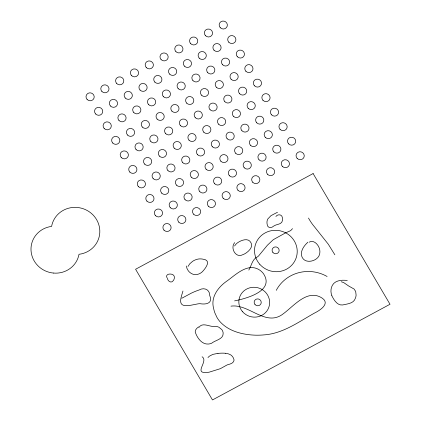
<?xml version="1.0" encoding="UTF-8"?>
<svg xmlns="http://www.w3.org/2000/svg" width="421" height="421" viewBox="0 0 421 421"><rect width="100%" height="100%" fill="white"/><g stroke="black" fill="none" stroke-linecap="round" stroke-linejoin="round"><path stroke-width="0.63" d="M182.961 291.016C180.683 298.789 177.073 307.309 189.318 305.409A29.796 28.702 17.5 0 0 191.276 305.162L198.133 303.83A20.034 19.298 17.5 0 1 200.007 303.688C206.264 304.799 213.184 303.257 209.726 295.479C209.911 289.516 203.975 287.08 199.175 289.964A65.097 62.697 17.5 0 0 191.302 293.163L181.819 298.242M188.045 266.44L189.724 263.835L192.565 261.362A16.535 15.924 17.5 0 1 195.707 259.752L197.181 259.278A11.977 11.535 17.5 0 1 200.785 258.904L201.222 258.931A13.888 13.377 17.5 0 1 203.059 259.194C211.868 260.204 205.559 268.356 202.327 271.75A11.683 11.251 17.5 0 1 198.886 273.955C195.897 275.323 192.25 274.629 189.845 272.424A10.599 10.209 17.5 0 1 188.119 270.535L186.935 268.335L186.429 265.988M292.516 228.65L290.658 230.634L286.701 232.381A19.503 18.787 17.5 0 0 285.47 232.929L274.06 239.244A21.324 20.54 17.5 0 0 272.845 240.07L267.419 245.217L258.673 255.836A16.572 15.961 17.5 0 1 257.668 256.726C252.084 259.225 251.632 265.483 248.816 270.072M198.959 327.375C202.911 321.539 210.258 327.733 215.994 326.349A9.278 8.936 17.5 0 1 218.967 327.28L221.746 329.527A6.847 6.594 17.5 0 1 222.451 330.648L222.625 331.027A7.667 7.383 17.5 0 1 223.162 333.048C223.583 339.347 215.468 340.036 211.621 343.236A10.514 10.125 17.5 0 1 210.816 343.536A10.909 10.509 17.5 0 1 208.158 344.052C201.601 344.446 197.012 337.531 195.26 332.106A4.757 4.584 17.5 0 1 195.728 329.817L196.823 328.327L198.665 326.87M234.634 245.959L235.339 244.954A12.488 12.03 17.5 0 1 237.449 242.859C241.075 240.223 248.401 237.339 250.974 242.785A7.12 6.857 17.5 0 1 251.484 244.359L251.595 245.559A5.415 5.215 17.5 0 1 251.453 246.701L250.521 248.748L248.748 250.79A25.844 24.892 17.5 0 1 247.906 251.569L246.748 252.511A15.987 15.398 17.5 0 1 242.696 254.731C235.639 258.489 229.95 247.801 234.692 242.622M307.898 242.191C304.204 245.627 300.352 250.474 301.668 255.852A9.446 9.099 17.5 0 0 302.441 257.815C306.046 264.183 317.634 261.057 319.486 254.621A11.23 10.814 17.5 0 0 318.718 246.817L318.508 246.438A13.414 12.919 17.5 0 0 317.681 245.122C315.95 242.449 312.277 240.138 309.219 242.143M275.897 216.441C277.781 213.842 282.133 214.284 282.433 217.789A7.61 7.331 17.5 0 1 282.538 220.294C282.049 224.793 276.581 223.914 273.766 226.035C271.345 228.498 267.077 228.061 267.098 223.993A9.888 9.525 17.5 0 1 266.967 222.541L267.009 221.593A7.51 7.236 17.5 0 1 267.856 218.925L271.003 215.636L277.492 212.273M234.597 300.889C246.522 298.452 274.887 290.964 263.488 273.713A16.466 15.861 17.5 0 0 260.004 270.293C248.432 262.225 236.465 274.087 227.482 280.654C218.499 286.643 210.463 296.916 213.594 308.298A32.801 31.591 17.5 0 0 214.926 313.024L216.962 317.413A26.77 25.786 17.5 0 0 219.836 321.491C228.708 331.464 242.78 334.753 255.626 335.19A71.238 68.612 17.5 0 0 263.872 334.905C282.87 333.664 298.578 321.944 314.624 312.998C319.639 310.577 330.285 303.83 322.439 298.305C307.872 288.343 294.258 305.609 283.522 313.603C265.951 327.696 249.211 303.462 230.961 306.156M217.946 353.377L212.847 354.387L209.616 356.045A10.336 9.957 17.5 0 0 207.969 357.582M225.461 353.298L228.392 353.84L230.713 354.903A7.046 6.783 17.5 0 1 231.745 355.729L232.339 356.377A8.573 8.257 17.5 0 1 233.323 357.871C235.955 361.744 231.266 364.044 228.066 364.581A14.54 14.004 17.5 0 0 226.756 365.133L220.394 368.659L209.342 372.127A16.987 16.361 17.5 0 1 208.411 372.285A17.719 17.066 17.5 0 1 206.174 372.469C193.602 373.406 208.769 360.939 202.106 356.771M341.284 281.749L343.778 282.628L348.646 285.991L354.056 289.022L355.687 291.464L356.103 295.1A11.883 11.446 17.5 0 1 355.403 298.205C353.677 303.657 347.325 303.83 342.689 304.962C337.205 305.672 333.885 299.82 331.774 295.642M334.853 254.784L328.28 244.196L314.582 226.945A51.862 49.952 17.5 0 1 308.498 218.052M167.069 277.749C165.616 276.05 167.426 274.034 169.31 274.097A6.562 6.32 17.5 0 1 171.4 274.171C173.405 274.355 174.878 276.329 174.31 278.297A6.336 6.099 17.5 0 1 173.273 280.644C171.358 283.759 167.684 281.081 167.363 278.249M347.288 280.497A28.212 27.176 17.5 0 0 344.904 280.27C340.373 279.981 334.827 280.891 332.422 285.217A12.846 12.372 17.5 0 0 331.853 295.61M217.957 353.414A37.111 35.743 17.5 0 1 225.467 353.251M276.25 290.343A36.832 35.475 17.5 0 1 327.106 276.492M313.113 173.563L135.588 269.256L212.484 399.95L390.009 304.257L313.113 173.563M87.105 99.451A4.121 3.968 17.5 0 0 94.036 98.046A4.121 3.968 17.5 0 0 89.189 92.904A4.121 3.968 17.5 0 0 87.105 99.451M101.903 91.478A4.121 3.968 17.5 0 0 108.829 90.073A4.121 3.968 17.5 0 0 103.982 84.926A4.121 3.968 17.5 0 0 101.903 91.478M116.696 83.5A4.121 3.968 17.5 0 0 123.627 82.095A4.121 3.968 17.5 0 0 118.775 76.954A4.121 3.968 17.5 0 0 116.696 83.5M131.489 75.527A4.121 3.968 17.5 0 0 138.42 74.122A4.121 3.968 17.5 0 0 133.568 68.981A4.121 3.968 17.5 0 0 131.489 75.527M146.282 67.555A4.121 3.968 17.5 0 0 153.212 66.15A4.121 3.968 17.5 0 0 148.366 61.003A4.121 3.968 17.5 0 0 146.282 67.555M161.08 59.577A4.121 3.968 17.5 0 0 168.005 58.172A4.121 3.968 17.5 0 0 163.159 53.03A4.121 3.968 17.5 0 0 161.08 59.577M175.873 51.604A4.121 3.968 17.5 0 0 182.798 50.199A4.121 3.968 17.5 0 0 177.951 45.052A4.121 3.968 17.5 0 0 175.873 51.604M190.666 43.631A4.121 3.968 17.5 0 0 197.596 42.226A4.121 3.968 17.5 0 0 192.744 37.08A4.121 3.968 17.5 0 0 190.666 43.631M205.459 35.653A4.121 3.968 17.5 0 0 212.389 34.248A4.121 3.968 17.5 0 0 207.542 29.107A4.121 3.968 17.5 0 0 205.459 35.653M220.257 27.681A4.121 3.968 17.5 0 0 227.182 26.276A4.121 3.968 17.5 0 0 222.335 21.129A4.121 3.968 17.5 0 0 220.257 27.681M95.651 113.97A4.121 3.968 17.5 0 0 102.582 112.565A4.121 3.968 17.5 0 0 97.73 107.423A4.121 3.968 17.5 0 0 95.651 113.97M110.444 105.997A4.121 3.968 17.5 0 0 117.375 104.592A4.121 3.968 17.5 0 0 112.528 99.451A4.121 3.968 17.5 0 0 110.444 105.997M125.237 98.025A4.121 3.968 17.5 0 0 132.168 96.62A4.121 3.968 17.5 0 0 127.321 91.473A4.121 3.968 17.5 0 0 125.237 98.025M140.035 90.047A4.121 3.968 17.5 0 0 146.961 88.642A4.121 3.968 17.5 0 0 142.114 83.5A4.121 3.968 17.5 0 0 140.035 90.047M154.828 82.074A4.121 3.968 17.5 0 0 161.759 80.669A4.121 3.968 17.5 0 0 156.907 75.527A4.121 3.968 17.5 0 0 154.828 82.074M169.621 74.101A4.121 3.968 17.5 0 0 176.552 72.696A4.121 3.968 17.5 0 0 171.7 67.549A4.121 3.968 17.5 0 0 169.621 74.101M184.414 66.123A4.121 3.968 17.5 0 0 191.345 64.718A4.121 3.968 17.5 0 0 186.498 59.577A4.121 3.968 17.5 0 0 184.414 66.123M199.212 58.151A4.121 3.968 17.5 0 0 206.137 56.746A4.121 3.968 17.5 0 0 201.291 51.604A4.121 3.968 17.5 0 0 199.212 58.151M214.005 50.178A4.121 3.968 17.5 0 0 220.93 48.773A4.121 3.968 17.5 0 0 216.084 43.626A4.121 3.968 17.5 0 0 214.005 50.178M228.798 42.2A4.121 3.968 17.5 0 0 235.728 40.795A4.121 3.968 17.5 0 0 230.876 35.653A4.121 3.968 17.5 0 0 228.798 42.2M104.192 128.494A4.121 3.968 17.5 0 0 111.123 127.089A4.121 3.968 17.5 0 0 106.276 121.943A4.121 3.968 17.5 0 0 104.192 128.494M118.99 120.517A4.121 3.968 17.5 0 0 125.916 119.111A4.121 3.968 17.5 0 0 121.069 113.97A4.121 3.968 17.5 0 0 118.99 120.517M133.783 112.544A4.121 3.968 17.5 0 0 140.714 111.139A4.121 3.968 17.5 0 0 135.862 105.997A4.121 3.968 17.5 0 0 133.783 112.544M148.576 104.571A4.121 3.968 17.5 0 0 155.507 103.166A4.121 3.968 17.5 0 0 150.66 98.019A4.121 3.968 17.5 0 0 148.576 104.571M163.369 96.593A4.121 3.968 17.5 0 0 170.3 95.188A4.121 3.968 17.5 0 0 165.453 90.047A4.121 3.968 17.5 0 0 163.369 96.593M178.167 88.621A4.121 3.968 17.5 0 0 185.093 87.215A4.121 3.968 17.5 0 0 180.246 82.074A4.121 3.968 17.5 0 0 178.167 88.621M192.96 80.648A4.121 3.968 17.5 0 0 199.891 79.243A4.121 3.968 17.5 0 0 195.039 74.096A4.121 3.968 17.5 0 0 192.96 80.648M207.753 72.67A4.121 3.968 17.5 0 0 214.684 71.265A4.121 3.968 17.5 0 0 209.832 66.123A4.121 3.968 17.5 0 0 207.753 72.67M222.546 64.697A4.121 3.968 17.5 0 0 229.477 63.292A4.121 3.968 17.5 0 0 224.63 58.151A4.121 3.968 17.5 0 0 222.546 64.697M237.344 56.724A4.121 3.968 17.5 0 0 244.269 55.319A4.121 3.968 17.5 0 0 239.423 50.173A4.121 3.968 17.5 0 0 237.344 56.724M112.739 143.014A4.121 3.968 17.5 0 0 119.669 141.609A4.121 3.968 17.5 0 0 114.817 136.467A4.121 3.968 17.5 0 0 112.739 143.014M127.531 135.041A4.121 3.968 17.5 0 0 134.462 133.636A4.121 3.968 17.5 0 0 129.615 128.489A4.121 3.968 17.5 0 0 127.531 135.041M142.324 127.063A4.121 3.968 17.5 0 0 149.255 125.663A4.121 3.968 17.5 0 0 144.408 120.517A4.121 3.968 17.5 0 0 142.324 127.063M157.122 119.09A4.121 3.968 17.5 0 0 164.048 117.685A4.121 3.968 17.5 0 0 159.201 112.544A4.121 3.968 17.5 0 0 157.122 119.09M171.915 111.118A4.121 3.968 17.5 0 0 178.846 109.713A4.121 3.968 17.5 0 0 173.994 104.566A4.121 3.968 17.5 0 0 171.915 111.118M186.708 103.14A4.121 3.968 17.5 0 0 193.639 101.74A4.121 3.968 17.5 0 0 188.792 96.593A4.121 3.968 17.5 0 0 186.708 103.14M201.501 95.167A4.121 3.968 17.5 0 0 208.432 93.762A4.121 3.968 17.5 0 0 203.585 88.621A4.121 3.968 17.5 0 0 201.501 95.167M216.299 87.194A4.121 3.968 17.5 0 0 223.225 85.789A4.121 3.968 17.5 0 0 218.378 80.643A4.121 3.968 17.5 0 0 216.299 87.194M231.092 79.216A4.121 3.968 17.5 0 0 238.023 77.811A4.121 3.968 17.5 0 0 233.171 72.67A4.121 3.968 17.5 0 0 231.092 79.216M245.885 71.244A4.121 3.968 17.5 0 0 252.816 69.839A4.121 3.968 17.5 0 0 247.964 64.697A4.121 3.968 17.5 0 0 245.885 71.244M121.285 157.538A4.121 3.968 17.5 0 0 128.21 156.133A4.121 3.968 17.5 0 0 123.364 150.986A4.121 3.968 17.5 0 0 121.285 157.538M136.078 149.56A4.121 3.968 17.5 0 0 143.003 148.155A4.121 3.968 17.5 0 0 138.156 143.014A4.121 3.968 17.5 0 0 136.078 149.56M150.871 141.588A4.121 3.968 17.5 0 0 157.801 140.182A4.121 3.968 17.5 0 0 152.949 135.036A4.121 3.968 17.5 0 0 150.871 141.588M165.663 133.615A4.121 3.968 17.5 0 0 172.594 132.21A4.121 3.968 17.5 0 0 167.747 127.063A4.121 3.968 17.5 0 0 165.663 133.615M180.462 125.637A4.121 3.968 17.5 0 0 187.387 124.232A4.121 3.968 17.5 0 0 182.54 119.09A4.121 3.968 17.5 0 0 180.462 125.637M195.255 117.664A4.121 3.968 17.5 0 0 202.18 116.259A4.121 3.968 17.5 0 0 197.333 111.112A4.121 3.968 17.5 0 0 195.255 117.664M210.047 109.692A4.121 3.968 17.5 0 0 216.978 108.286A4.121 3.968 17.5 0 0 212.126 103.14A4.121 3.968 17.5 0 0 210.047 109.692M224.84 101.714A4.121 3.968 17.5 0 0 231.771 100.309A4.121 3.968 17.5 0 0 226.924 95.167A4.121 3.968 17.5 0 0 224.84 101.714M239.633 93.741A4.121 3.968 17.5 0 0 246.564 92.336A4.121 3.968 17.5 0 0 241.717 87.189A4.121 3.968 17.5 0 0 239.633 93.741M254.431 85.763A4.121 3.968 17.5 0 0 261.357 84.363A4.121 3.968 17.5 0 0 256.51 79.216A4.121 3.968 17.5 0 0 254.431 85.763M129.826 172.057A4.121 3.968 17.5 0 0 136.757 170.652A4.121 3.968 17.5 0 0 131.905 165.506A4.121 3.968 17.5 0 0 129.826 172.057M144.619 164.085A4.121 3.968 17.5 0 0 151.549 162.68A4.121 3.968 17.5 0 0 146.703 157.533A4.121 3.968 17.5 0 0 144.619 164.085M159.417 156.107A4.121 3.968 17.5 0 0 166.342 154.702A4.121 3.968 17.5 0 0 161.496 149.56A4.121 3.968 17.5 0 0 159.417 156.107M174.21 148.134A4.121 3.968 17.5 0 0 181.141 146.729A4.121 3.968 17.5 0 0 176.288 141.582A4.121 3.968 17.5 0 0 174.21 148.134M189.003 140.161A4.121 3.968 17.5 0 0 195.933 138.756A4.121 3.968 17.5 0 0 191.081 133.61A4.121 3.968 17.5 0 0 189.003 140.161M203.796 132.183A4.121 3.968 17.5 0 0 210.726 130.778A4.121 3.968 17.5 0 0 205.88 125.637A4.121 3.968 17.5 0 0 203.796 132.183M218.594 124.211A4.121 3.968 17.5 0 0 225.519 122.806A4.121 3.968 17.5 0 0 220.672 117.659A4.121 3.968 17.5 0 0 218.594 124.211M233.387 116.238A4.121 3.968 17.5 0 0 240.312 114.833A4.121 3.968 17.5 0 0 235.465 109.686A4.121 3.968 17.5 0 0 233.387 116.238M248.18 108.26A4.121 3.968 17.5 0 0 255.11 106.855A4.121 3.968 17.5 0 0 250.258 101.714A4.121 3.968 17.5 0 0 248.18 108.26M262.972 100.287A4.121 3.968 17.5 0 0 269.903 98.882A4.121 3.968 17.5 0 0 265.056 93.736A4.121 3.968 17.5 0 0 262.972 100.287M138.372 186.577A4.121 3.968 17.5 0 0 145.298 185.172A4.121 3.968 17.5 0 0 140.451 180.03A4.121 3.968 17.5 0 0 138.372 186.577M153.165 178.604A4.121 3.968 17.5 0 0 160.096 177.199A4.121 3.968 17.5 0 0 155.244 172.057A4.121 3.968 17.5 0 0 153.165 178.604M167.958 170.631A4.121 3.968 17.5 0 0 174.889 169.226A4.121 3.968 17.5 0 0 170.037 164.079A4.121 3.968 17.5 0 0 167.958 170.631M182.751 162.653A4.121 3.968 17.5 0 0 189.682 161.248A4.121 3.968 17.5 0 0 184.835 156.107A4.121 3.968 17.5 0 0 182.751 162.653M197.549 154.681A4.121 3.968 17.5 0 0 204.474 153.276A4.121 3.968 17.5 0 0 199.628 148.134A4.121 3.968 17.5 0 0 197.549 154.681M212.342 146.708A4.121 3.968 17.5 0 0 219.273 145.303A4.121 3.968 17.5 0 0 214.421 140.156A4.121 3.968 17.5 0 0 212.342 146.708M227.135 138.73A4.121 3.968 17.5 0 0 234.065 137.325A4.121 3.968 17.5 0 0 229.213 132.183A4.121 3.968 17.5 0 0 227.135 138.73M241.928 130.757A4.121 3.968 17.5 0 0 248.858 129.352A4.121 3.968 17.5 0 0 244.012 124.206A4.121 3.968 17.5 0 0 241.928 130.757M256.726 122.785A4.121 3.968 17.5 0 0 263.651 121.38A4.121 3.968 17.5 0 0 258.804 116.233A4.121 3.968 17.5 0 0 256.726 122.785M271.519 114.807A4.121 3.968 17.5 0 0 278.444 113.402A4.121 3.968 17.5 0 0 273.597 108.26A4.121 3.968 17.5 0 0 271.519 114.807M146.913 201.101A4.121 3.968 17.5 0 0 153.844 199.696A4.121 3.968 17.5 0 0 148.997 194.549A4.121 3.968 17.5 0 0 146.913 201.101M161.706 193.123A4.121 3.968 17.5 0 0 168.637 191.718A4.121 3.968 17.5 0 0 163.79 186.577A4.121 3.968 17.5 0 0 161.706 193.123M176.504 185.151A4.121 3.968 17.5 0 0 183.43 183.745A4.121 3.968 17.5 0 0 178.583 178.604A4.121 3.968 17.5 0 0 176.504 185.151M191.297 177.178A4.121 3.968 17.5 0 0 198.228 175.773A4.121 3.968 17.5 0 0 193.376 170.626A4.121 3.968 17.5 0 0 191.297 177.178M206.09 169.2A4.121 3.968 17.5 0 0 213.021 167.795A4.121 3.968 17.5 0 0 208.169 162.653A4.121 3.968 17.5 0 0 206.09 169.2M220.883 161.227A4.121 3.968 17.5 0 0 227.814 159.822A4.121 3.968 17.5 0 0 222.967 154.681A4.121 3.968 17.5 0 0 220.883 161.227M235.681 153.255A4.121 3.968 17.5 0 0 242.607 151.849A4.121 3.968 17.5 0 0 237.76 146.703A4.121 3.968 17.5 0 0 235.681 153.255M250.474 145.277A4.121 3.968 17.5 0 0 257.405 143.871A4.121 3.968 17.5 0 0 252.553 138.73A4.121 3.968 17.5 0 0 250.474 145.277M265.267 137.304A4.121 3.968 17.5 0 0 272.198 135.899A4.121 3.968 17.5 0 0 267.346 130.757A4.121 3.968 17.5 0 0 265.267 137.304M280.06 129.331A4.121 3.968 17.5 0 0 286.99 127.926A4.121 3.968 17.5 0 0 282.144 122.779A4.121 3.968 17.5 0 0 280.06 129.331M155.46 215.62A4.121 3.968 17.5 0 0 162.385 214.215A4.121 3.968 17.5 0 0 157.538 209.074A4.121 3.968 17.5 0 0 155.46 215.62M170.252 207.648A4.121 3.968 17.5 0 0 177.183 206.243A4.121 3.968 17.5 0 0 172.331 201.096A4.121 3.968 17.5 0 0 170.252 207.648M185.045 199.67A4.121 3.968 17.5 0 0 191.976 198.27A4.121 3.968 17.5 0 0 187.129 193.123A4.121 3.968 17.5 0 0 185.045 199.67M199.838 191.697A4.121 3.968 17.5 0 0 206.769 190.292A4.121 3.968 17.5 0 0 201.922 185.151A4.121 3.968 17.5 0 0 199.838 191.697M214.636 183.724A4.121 3.968 17.5 0 0 221.562 182.319A4.121 3.968 17.5 0 0 216.715 177.173A4.121 3.968 17.5 0 0 214.636 183.724M229.429 175.746A4.121 3.968 17.5 0 0 236.36 174.341A4.121 3.968 17.5 0 0 231.508 169.2A4.121 3.968 17.5 0 0 229.429 175.746M244.222 167.774A4.121 3.968 17.5 0 0 251.153 166.369A4.121 3.968 17.5 0 0 246.301 161.227A4.121 3.968 17.5 0 0 244.222 167.774M259.015 159.801A4.121 3.968 17.5 0 0 265.946 158.396A4.121 3.968 17.5 0 0 261.099 153.249A4.121 3.968 17.5 0 0 259.015 159.801M273.813 151.823A4.121 3.968 17.5 0 0 280.739 150.418A4.121 3.968 17.5 0 0 275.892 145.277A4.121 3.968 17.5 0 0 273.813 151.823M288.606 143.85A4.121 3.968 17.5 0 0 295.537 142.445A4.121 3.968 17.5 0 0 290.685 137.304A4.121 3.968 17.5 0 0 288.606 143.85M164.001 230.145A4.121 3.968 17.5 0 0 170.931 228.74A4.121 3.968 17.5 0 0 166.085 223.593A4.121 3.968 17.5 0 0 164.001 230.145M178.799 222.167A4.121 3.968 17.5 0 0 185.724 220.762A4.121 3.968 17.5 0 0 180.877 215.62A4.121 3.968 17.5 0 0 178.799 222.167M193.592 214.194A4.121 3.968 17.5 0 0 200.517 212.789A4.121 3.968 17.5 0 0 195.67 207.642A4.121 3.968 17.5 0 0 193.592 214.194M208.384 206.216A4.121 3.968 17.5 0 0 215.315 204.816A4.121 3.968 17.5 0 0 210.463 199.67A4.121 3.968 17.5 0 0 208.384 206.216M223.177 198.244A4.121 3.968 17.5 0 0 230.108 196.839A4.121 3.968 17.5 0 0 225.261 191.697A4.121 3.968 17.5 0 0 223.177 198.244M237.97 190.271A4.121 3.968 17.5 0 0 244.901 188.866A4.121 3.968 17.5 0 0 240.054 183.719A4.121 3.968 17.5 0 0 237.97 190.271M252.768 182.293A4.121 3.968 17.5 0 0 259.694 180.893A4.121 3.968 17.5 0 0 254.847 175.746A4.121 3.968 17.5 0 0 252.768 182.293M267.561 174.32A4.121 3.968 17.5 0 0 274.492 172.915A4.121 3.968 17.5 0 0 269.64 167.774A4.121 3.968 17.5 0 0 267.561 174.32M282.354 166.348A4.121 3.968 17.5 0 0 289.285 164.943A4.121 3.968 17.5 0 0 284.438 159.796A4.121 3.968 17.5 0 0 282.354 166.348M297.147 158.37A4.121 3.968 17.5 0 0 304.078 156.97A4.121 3.968 17.5 0 0 299.231 151.823A4.121 3.968 17.5 0 0 297.147 158.37M272.94 252.526A3.557 3.426 17.5 0 0 278.97 251.521A3.557 3.426 17.5 0 0 274.945 246.943A3.557 3.426 17.5 0 0 272.94 252.526M259.736 264.241A21.424 20.634 17.5 0 0 296.052 258.21A21.424 20.634 17.5 0 0 271.829 230.608A21.424 20.634 17.5 0 0 259.736 264.241M255.01 304.53A3.557 3.426 17.5 0 0 261.041 303.525A3.557 3.426 17.5 0 0 257.02 298.942A3.557 3.426 17.5 0 0 255.01 304.53M242.554 311.693A15.461 14.888 17.5 0 0 268.782 307.456A15.461 14.888 17.5 0 0 251.395 287.464A15.461 14.888 17.5 0 0 242.554 311.693M53.556 273.066A24.281 23.387 17.5 0 0 79.016 254.289A24.371 23.471 17.5 0 0 99.803 230.498A24.371 23.471 17.5 0 0 77.132 207.448A24.371 23.471 17.5 0 0 51.599 226.414A24.281 23.387 17.5 0 0 31.007 250.142A24.281 23.387 17.5 0 0 53.556 273.066"/></g></svg>
